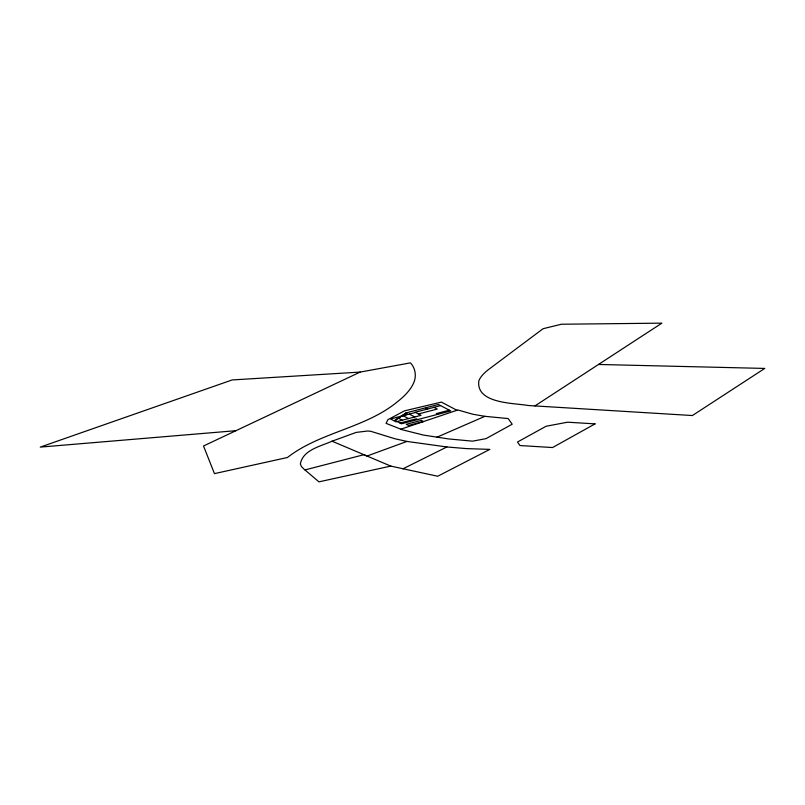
<?xml version="1.0" encoding="UTF-8"?>
<svg xmlns="http://www.w3.org/2000/svg" width="805" height="805" viewBox="0 0 805 805"><rect width="100%" height="100%" fill="white"/><g stroke="black" fill="none" stroke-linecap="round" stroke-linejoin="round"><path stroke-width="1.21" d="M395.104 420.452L407.008 412.673M534.923 405.921L661.891 323.147L561.417 324.234L543.073 328.712L489.058 369.153A116.675 32.945 -8.4 0 0 478.814 380.936C475.916 403.798 513.932 402.943 528.523 405.529L692.391 415.541L764.75 368.428L598.518 364.464M402.892 468.852L446.886 446.966L466.508 448.606L489.853 449.381L437.689 476.248L390.777 466.095L332.042 441.19C320.833 446.282 302.821 449.824 300.366 463.952L301.452 466.568L303.797 468.953L318.951 481.853L390.777 466.095M360.137 372.081L203.514 445.99L214.462 473.632L287.435 457.502C320.239 431.913 365.54 428.29 397.972 401.323A211.614 59.751 -8.4 0 0 414.796 379.608C416.185 373.731 414.676 367.241 410.449 362.874L360.137 372.081L232.132 379.95L40.25 447.107L235.925 430.685M436.652 437.336L484.912 416.326L508.207 418.58L512.181 424.225L486.009 438.655L472.555 441.16L448.476 438.916L423.47 435.082L402.299 429.759L386.038 423.339L387.94 419.657L404.502 410.852L441.422 402.098L456.958 410.288M446.886 446.966L406.928 441.432L367.03 456.033L363.91 454.704L304.954 469.929M332.042 441.19L356.182 432.406L367.483 431.017L370.622 431.249L394.842 438.735L406.928 441.432M400.769 429.216L457.874 409.976L472.867 414.253L484.912 416.326M402.691 415.491L407.561 414.223L405.941 413.368M440.597 405.609L415.179 412.241L421.035 415.32L395.99 421.85L390.546 418.982L415.591 412.452M418.449 413.961L437.236 409.061L433.965 407.34M400.045 423.048L416.276 418.811L417.694 419.566M449.301 410.198L436.31 413.589L437.729 414.334M425.453 407.863L427.596 409M409.322 414.082L414.766 416.95M403.064 415.722L408.507 418.59M396.805 417.352L402.248 420.22M406.072 412.915L394.802 420.28L401.464 423.792L450.73 410.942L438.443 404.472L406.072 412.915M595.046 423.873L552.572 447.54L519.98 445.547L517.504 442.015L546.082 426.258L567.565 422.202L595.046 423.873M421.307 420.391L406.273 424.316L408.457 425.463L423.48 421.538L421.307 420.391"/></g></svg>
